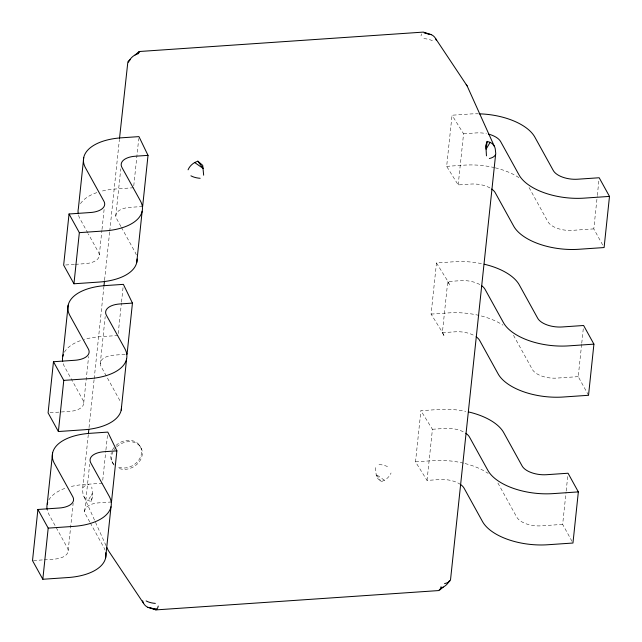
<?xml version="1.0" encoding="UTF-8"?>
<svg xmlns="http://www.w3.org/2000/svg" width="642" height="642" viewBox="0 0 642 642"><rect width="100%" height="100%" fill="white"/><g stroke="black" fill="none" stroke-linecap="round" stroke-linejoin="round"><path stroke-width="0.48" stroke-dasharray="3.21 2.41" d="M68.172 550.491L73.148 503.28M83.741 402.751L88.612 356.527M99.309 255.002L101.901 230.414M102.006 229.435L104.181 208.778M88.299 434.618L82.513 489.477L83.011 494.043A13.201 10.673 -24.3 0 0 88.147 500.503L91.084 501.466L92.729 496.804L91.798 486.989M89.029 427.636L94.077 379.759M94.181 378.764L103.852 286.998M104.59 280.016L109.638 232.139M109.742 231.144L119.412 139.378M84.664 511.497L89.639 464.294M100.232 363.757L105.208 316.546M115.801 216.017L120.776 168.806M102.736 480.288L105.842 450.788M105.946 449.801L107.503 435.051M118.2 333.535L121.41 303.04M121.515 302.061L123.176 286.324M133.769 185.787L138.744 138.584M460.571 484.525A19.806 9.919 6 0 0 439.674 479.55L427.042 480.409A13.241 6.629 6 0 0 426.906 480.176L415.518 461.839L420.903 410.703L438.55 409.492A52.804 26.442 6 0 1 465.763 411.337M479.791 284.542A19.806 9.919 6 0 0 460.635 280.666L447.755 281.541L442.37 332.684L444.473 336.504L442.731 332.901A13.241 6.629 6 0 0 442.474 332.436L431.087 314.099L436.48 262.955L454.119 261.751A52.804 26.442 6 0 1 483.233 263.998M489.966 187.937A19.806 9.919 6 0 0 470.811 184.061L458.179 184.928A13.241 6.629 6 0 0 458.043 184.695L446.655 166.358L452.048 115.215L469.687 114.011A52.804 26.442 6 0 1 478.354 113.811M427.042 480.409L432.427 429.273A13.241 6.629 6 0 0 432.299 429.041L420.903 410.703M458.179 184.928L463.572 133.785A13.241 6.629 6 0 0 463.436 133.552L452.048 115.215M572.022 541.334L562.657 524.378L566.083 491.924M566.18 490.937L567.945 474.221M588.529 395.287L578.233 376.637L581.652 344.176M581.756 343.197L583.409 327.46M602.694 245.003L593.802 228.889L597.221 196.436M597.325 195.457L599.082 178.733M91.084 501.466L92.183 493.658L88.147 500.503M420.983 35.952L421.617 33.898M375.49 467.601L376.421 477.407L381.3 481.628L384.446 480.248A13.201 10.416 -30.1 0 0 391.066 472.985M463.572 133.785L476.203 132.918A19.806 9.919 6 0 1 486.411 133.616M133.56 187.753L115.921 188.965A52.804 26.442 6 0 0 100.473 191.485M446.655 166.358L464.302 165.146A52.804 26.442 6 0 1 494.364 167.61M142.636 206.491L130.005 207.358A19.806 9.919 6 0 0 116.587 218.649L120.945 226.538M65.604 264.994L74.384 264.392M75.355 264.327L85.113 263.661A19.806 9.919 6 0 0 98.531 252.37L88.363 233.969M593.802 228.889L572.343 230.358A19.806 9.919 6 0 1 547.891 221.659L529.506 188.347A52.804 26.442 6 0 0 528.663 186.958M117.992 335.501L100.345 336.705A52.804 26.442 6 0 0 83.966 339.49M431.087 314.099L448.734 312.895A52.804 26.442 6 0 1 502.983 325.149M125.118 354.368L114.436 355.098A19.806 9.919 6 0 0 101.019 366.389L119.404 399.701A52.804 26.442 6 0 1 120.263 401.451M442.37 332.684L455.242 331.81A19.806 9.919 6 0 1 474.398 335.678M50.036 412.734L69.545 411.402A19.806 9.919 6 0 0 82.954 400.118L64.569 366.807A52.804 26.442 6 0 1 62.667 361.542M578.233 376.637L556.774 378.098A19.806 9.919 6 0 1 532.322 369.399L513.929 336.087A52.804 26.442 6 0 0 513.094 334.699M432.427 429.273L445.058 428.407A19.806 9.919 6 0 1 465.956 433.382M102.423 483.241L84.776 484.445A52.804 26.442 6 0 0 69.328 486.973M415.518 461.839L433.157 460.635A52.804 26.442 6 0 1 464.158 463.323M111.491 501.98L98.86 502.846A19.806 9.919 6 0 0 85.442 514.13L89.8 522.018M33.488 560.546L43.239 559.88M44.218 559.816L53.968 559.15A19.806 9.919 6 0 0 67.386 547.859L49.001 514.547A52.804 26.442 6 0 1 47.099 509.283M562.657 524.378L541.198 525.846A19.806 9.919 6 0 1 516.754 517.147L498.361 483.835A52.804 26.442 6 0 0 497.052 481.749M384.446 480.248L375.875 474.269L381.3 481.628M436.48 262.955L447.867 281.292A13.241 6.629 6 0 1 448.124 281.758L449.865 285.361L447.755 281.541M121.426 227.412L134.972 251.961A52.804 26.442 6 0 1 136.465 255.468M87.882 233.086L80.138 219.066A52.804 26.442 6 0 1 78.244 213.794M139.45 445.187L140.189 446.519M112.013 461.75L112.743 463.083M90.281 522.901L103.835 547.441A52.804 26.442 6 0 1 105.031 550.074M83.966 496.659L105.954 545.515M115.969 445.46A16.066 13.129 -28.9 0 1 137.083 442.844A16.066 13.129 -28.9 0 1 137.741 461.446A16.066 13.129 -28.9 0 1 116.708 466.405M113.979 464.399A16.066 13.129 -28.9 0 1 111.355 452.602M112.43 450.05A16.066 13.129 -28.9 0 1 115.271 446.158M116.708 446.8A16.066 13.129 -28.9 0 1 137.821 444.176A16.066 13.129 -28.9 0 1 138.471 462.778A16.066 13.129 -28.9 0 1 117.446 467.737M114.148 465.121A16.066 13.129 -28.9 0 1 113.634 450.556M114.148 449.753A16.066 13.129 -28.9 0 1 116.001 447.49M423.872 38.608A13.201 6.613 6 0 1 433.109 41.072M378.989 464.503A13.201 6.613 6 0 1 388.225 466.967M82.97 487.832A13.201 6.613 6 0 1 88.909 484.333M495.303 167.835A52.804 26.442 6 0 1 519.306 177.906M465.089 463.556A52.804 26.442 6 0 1 488.161 473.395M48.84 499.957A52.804 26.442 6 0 1 66.575 487.8M80.475 203.674A52.804 26.442 6 0 1 96.83 192.608M64.417 352.209A52.804 26.442 6 0 1 82.144 340.051"/><path stroke-width="0.96" d="M111.371 501.747A13.241 6.629 6 0 0 111.491 501.98L116.884 450.836A13.241 6.629 6 0 1 116.764 450.604L107.808 432.098L90.169 433.31A52.804 26.442 6 0 0 54.385 463.404L72.779 496.715A19.806 9.919 6 0 1 59.361 508.007L37.902 509.475L32.509 560.61L42.813 579.269L68.052 577.543A52.804 26.442 6 0 0 105.737 552.706M126.939 354.007A13.241 6.629 6 0 0 127.06 354.24L132.453 303.096A13.241 6.629 6 0 1 132.332 302.863L123.384 284.358L105.737 285.562A52.804 26.442 6 0 0 69.962 315.663L88.347 348.975A19.806 9.919 6 0 1 74.929 360.266L53.471 361.727L48.086 412.87L58.382 431.528L83.629 429.803A52.804 26.442 6 0 0 121.49 406.715M142.516 206.259A13.241 6.629 6 0 0 142.636 206.491L148.021 155.356A13.241 6.629 6 0 1 147.901 155.123L138.953 136.618L121.306 137.821A52.804 26.442 6 0 0 85.53 167.923L103.916 201.235A19.806 9.919 6 0 1 90.498 212.518L69.039 213.987L63.654 265.13L73.95 283.78L99.197 282.055A52.804 26.442 6 0 0 137.059 258.975M47.211 504.09L52.604 452.947M62.78 356.342L68.172 305.199M83.741 157.459L78.356 208.602A52.804 26.442 6 0 0 78.244 213.794M42.813 579.269L48.198 528.125L37.902 509.475M58.382 431.528L63.767 380.385L53.471 361.727M73.95 283.78L79.343 232.645L69.039 213.987M88.403 433.623L88.821 429.626M103.956 286.003L104.485 281.011M119.516 138.383L127.854 61.937A13.201 6.613 6 0 1 130.406 59.642M105.617 557.906L111.01 506.763M121.194 410.158L126.578 359.022M136.762 262.418L142.155 211.274M468.612 411.955A52.804 26.442 6 0 1 503.753 432.692L522.139 466.004A19.806 9.919 6 0 0 546.591 474.703L568.05 473.234L578.346 491.892L572.961 543.028L547.714 544.753A52.804 26.442 6 0 1 482.511 521.561L464.126 488.249A19.806 9.919 6 0 0 460.571 484.525M484.18 264.215A52.804 26.442 6 0 1 519.322 284.952L537.707 318.263A19.806 9.919 6 0 0 562.159 326.963L583.618 325.494L593.914 344.144L588.529 395.287L563.283 397.013A52.804 26.442 6 0 1 498.08 373.813L479.694 340.509A19.806 9.919 6 0 0 476.139 336.777M479.333 113.835A52.804 26.442 6 0 1 534.89 137.203L553.284 170.515A19.806 9.919 6 0 0 577.728 179.214L599.187 177.754L609.491 196.404L604.098 247.547L578.851 249.273A52.804 26.442 6 0 1 513.648 226.072L495.263 192.76A19.806 9.919 6 0 0 491.708 189.037M444.553 583.626A13.201 6.613 6 0 0 450.491 580.127L495.744 153.382L495.247 148.808A13.201 10.673 -24.3 0 0 490.111 142.347L487.174 141.392L486.074 149.193L486.459 155.862M128.512 62.274A13.201 11.139 -27.5 0 1 135.101 54.947L138.279 53.631L138.728 51.978L139.659 51.488L423.351 32.1L431.4 34.692A13.201 10.874 -33.7 0 1 436.335 40.285M158.245 606.048L157.611 608.102L155.878 609.9L147.82 607.308A13.201 10.874 -33.7 0 1 142.652 600.784M441.054 586.724L440.42 588.77L438.687 590.568L155.878 609.9M487.174 141.392L485.537 146.055L486.074 149.193L490.111 142.347M137.926 53.286L138.728 51.978L135.101 54.947M138.279 53.631L139.659 51.488M439.609 590.086L443.237 587.117A13.201 11.139 -27.5 0 0 449.52 580.52M188.074 169.809A13.201 10.416 -30.1 0 1 194.695 162.538L197.84 161.166L202.728 165.379L203.65 175.194M441.648 587.775L443.237 587.117M148.021 155.356L135.39 156.215A19.806 9.919 6 0 0 121.972 167.506L140.365 200.818A52.804 26.442 6 0 1 104.582 230.919L79.343 232.645M609.491 196.404L584.244 198.129A52.804 26.442 6 0 1 519.041 174.929L500.656 141.617A19.806 9.919 6 0 0 488.385 134.066M132.453 303.096L119.821 303.963A19.806 9.919 6 0 0 106.403 315.246L124.797 348.558A52.804 26.442 6 0 1 89.013 378.66L63.767 380.385M593.914 344.144L568.676 345.869A52.804 26.442 6 0 1 503.472 322.677L485.079 289.365A19.806 9.919 6 0 0 481.532 285.634M116.884 450.836L104.253 451.703A19.806 9.919 6 0 0 90.835 462.986L109.22 496.298A52.804 26.442 6 0 1 73.445 526.4L48.198 528.125M578.346 491.892L553.099 493.618A52.804 26.442 6 0 1 487.904 470.417L469.511 437.106A19.806 9.919 6 0 0 465.956 433.382M424.161 32.935L428.495 33.793M150.726 608.207L156.8 609.418L147.82 607.308M426.015 33.424L431.4 34.692M194.695 162.538L203.265 168.525L197.84 161.166M435.581 38.536L467.135 85.932L494.292 146.191M143.648 603.464L108.281 550.467L106.765 547.321M466.22 84.423L467.135 85.932M47.099 509.283A52.804 26.442 6 0 1 47.701 502.405M62.667 361.542A52.804 26.442 6 0 1 63.269 354.665M155.348 603.392A13.201 6.613 6 0 1 146.119 600.928M200.152 178.291A13.201 6.613 6 0 1 190.923 175.828M495.295 155.019A13.201 6.613 6 0 1 489.356 158.526"/></g></svg>
